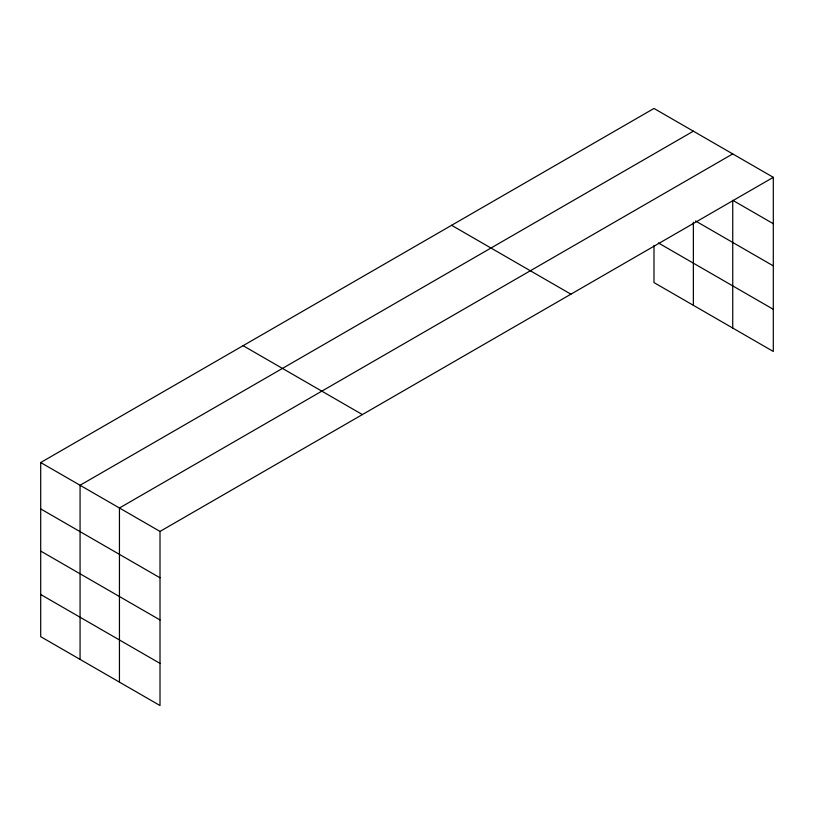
<?xml version="1.0" encoding="UTF-8"?>
<svg xmlns="http://www.w3.org/2000/svg" width="814" height="814" viewBox="0 0 814 814"><rect width="100%" height="100%" fill="white"/><g stroke="black" fill="none" stroke-linecap="round" stroke-linejoin="round"><path stroke-width="1.22" d="M40.7 462.535L160.012 531.42L160.012 705.545L40.7 636.67L40.7 462.535L653.988 108.455L773.3 177.33L773.3 351.465L653.988 282.58L653.988 245.39M693.365 131.186L80.067 485.266L80.067 659.401M732.732 153.917L119.444 507.997L119.444 682.132M160.012 531.42L773.3 177.33M773.3 223.718L732.732 200.295L732.732 328.052M695.553 220.981L773.3 265.873M658.363 242.948L773.3 309.31M451.607 225.295L570.909 294.18M243.091 345.685L362.393 414.57M40.7 508.913L160.012 577.798M40.7 551.068L160.012 619.953M40.7 594.505L160.012 663.39M693.365 222.202L693.365 305.311"/></g></svg>
